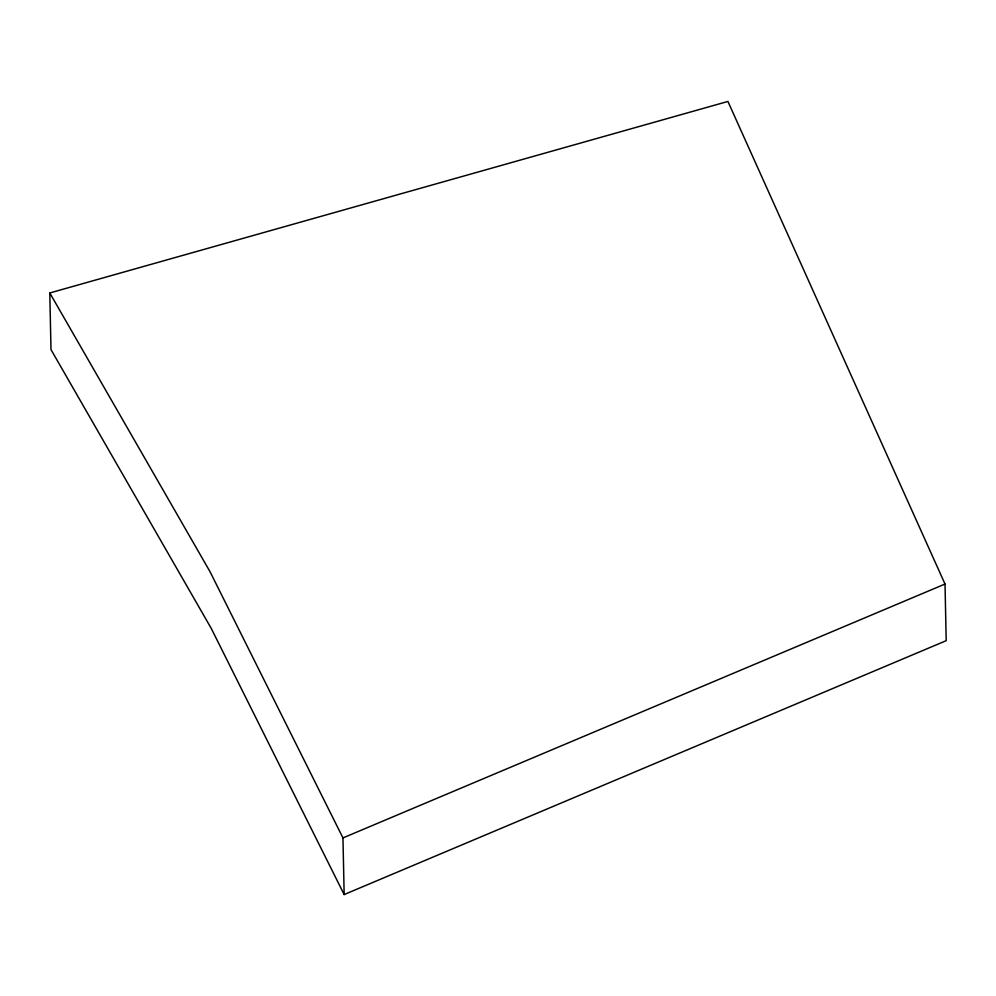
<?xml version="1.0" encoding="UTF-8"?>
<svg xmlns="http://www.w3.org/2000/svg" width="996" height="996" viewBox="0 0 996 996"><rect width="100%" height="100%" fill="white"/><g stroke="black" fill="none" stroke-linecap="round" stroke-linejoin="round"><path stroke-width="1.49" d="M344.155 894.557L342.96 837.922L945.017 584.042L727.914 101.443L49.8 292.961L50.983 349.596L211.227 628.364L344.155 894.557L946.2 640.677L945.017 584.042M49.8 292.961L210.044 571.729L342.96 837.922"/></g></svg>
